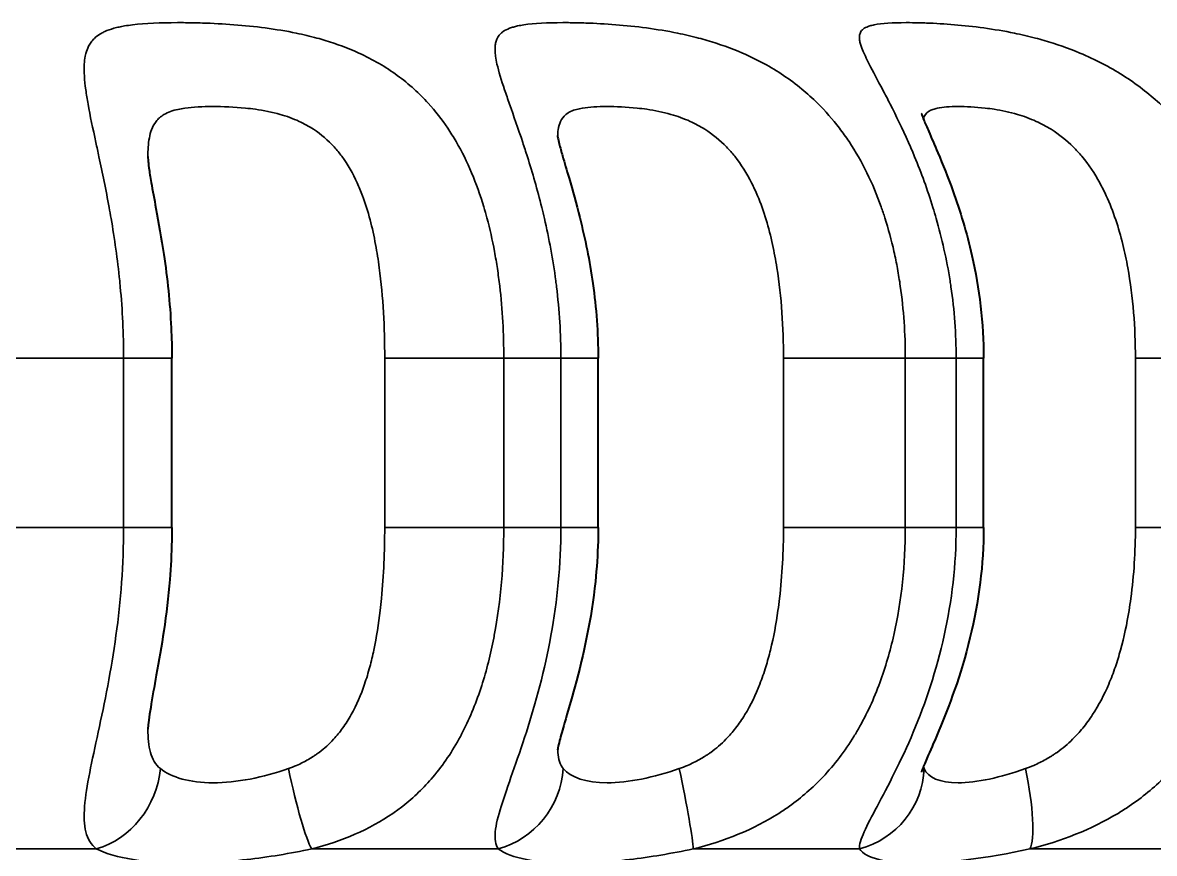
# Model space of a CAD drawing. Header units: millimetres. Extents: x 0 to 3364, y 0 to 2376.
# Drawn here: x 1413.36 to 1420.01, y 1668.39 to 1673.28 of the extents above; entities that cross this region are included whole.
import ezdxf

# ---------------------------------------------------------------- set-up
doc = ezdxf.new("R2010")
doc.units = ezdxf.units.MM
doc.header["$LTSCALE"] = 4
doc.layers.add('가시적인 것(ISO)', color=3, linetype='Continuous', lineweight=40, true_color=0x00ff00)
doc.layers.add('가시적인 좁은 것(ISO)', color=3, linetype='Continuous', lineweight=35, true_color=0x00ff00)

msp = doc.modelspace()

# ---------------------------------------------------------------- linework, layer by layer
at = {"layer": '가시적인 것(ISO)'}
for p, q in [((1414.237768795741, 1670.308805396291), (1414.237768795741, 1671.304889836687)), ((1416.743658329501, 1670.30880539629), (1416.743658329501, 1671.304889836687)), ((1419.009159133419, 1670.30880539629), (1419.009159133419, 1671.304889836686))]:
    msp.add_line(p, q, dxfattribs=at)
for points, knots in [([(1418.642847240052, 1672.745087212674), (1418.643299704157, 1672.743616064562), (1418.643978400239, 1672.741409342701), (1418.648908021316, 1672.727757964099), (1418.653194053127, 1672.716627158667), (1418.666114757477, 1672.684857122312), (1418.675944788519, 1672.661781877909), (1418.702775985797, 1672.599551926148), (1418.721230428276, 1672.557248655008), (1418.769231342555, 1672.443480586752), (1418.799818281334, 1672.367381235871), (1418.871256212458, 1672.169176004289), (1418.910325715847, 1672.040664812283), (1418.984343958787, 1671.714710163121), (1419.009154744537, 1671.508569907845), (1419.009159133419, 1671.304889836686)], [0.01928648839141781, 0.01928648839141781, 0.01928648839141781, 0.01928648839141781, 0.02668407652286259, 0.02668407652286259, 0.03556980621362178, 0.03556980621362178, 0.04802323698222685, 0.04802323698222685, 0.06616638945311437, 0.06616638945311437, 0.09389277149411022, 0.09389277149411022, 0.1353504307321787, 0.1353504307321787, 0.1964544520940754, 0.1964544520940754, 0.1964544520940754, 0.1964544520940754]), ([(1416.504695181932, 1672.612499736051), (1416.504695183323, 1672.612499724114), (1416.504695185411, 1672.612499706207), (1416.504697839261, 1672.612476989085), (1416.505276123488, 1672.608032125269), (1416.508444203761, 1672.591858905748), (1416.511329133546, 1672.578966147925), (1416.520125561466, 1672.543840098324), (1416.526760074959, 1672.51956165438), (1416.545456141528, 1672.453879202249), (1416.558703913887, 1672.409259384856), (1416.593131452148, 1672.290703080765), (1416.615154346171, 1672.21253627599), (1416.666358822871, 1672.00837989981), (1416.693538627075, 1671.876805111829), (1416.732732438783, 1671.599754903014), (1416.743655371279, 1671.451849874301), (1416.743658329501, 1671.304889836687)], [0.00844439353323692, 0.00844439353323692, 0.00844439353323692, 0.00844439353323692, 0.008465873268178367, 0.008465873268178367, 0.0166218139382363, 0.0166218139382363, 0.02582200721982637, 0.02582200721982637, 0.0378666112642867, 0.0378666112642867, 0.05565352599875638, 0.05565352599875638, 0.0827282871697069, 0.0827282871697069, 0.1238796949669001, 0.1238796949669001, 0.1679677062684382, 0.1679677062684382, 0.1679677062684382, 0.1679677062684382]), ([(1414.096809306738, 1672.489990598765), (1414.096809312457, 1672.486914999574), (1414.096983962865, 1672.480135310141), (1414.098522145169, 1672.459020136705), (1414.100249750676, 1672.442560015452), (1414.106135621539, 1672.398576846963), (1414.110878786296, 1672.368916364495), (1414.124434462689, 1672.290532188135), (1414.13410929012, 1672.238936835425), (1414.159769534736, 1672.099959423192), (1414.176217582966, 1672.007828408543), (1414.210849301304, 1671.775102650752), (1414.226628225796, 1671.629234715375), (1414.236331370677, 1671.423859177521), (1414.237767847342, 1671.36434168546), (1414.237768795741, 1671.304889836687)], [0, 0, 0, 0, 0.007611514512320265, 0.007611514512320265, 0.01756677527684474, 0.01756677527684474, 0.03062887052741314, 0.03062887052741314, 0.04962809049529648, 0.04962809049529648, 0.0796143072275434, 0.0796143072275434, 0.1236577110015862, 0.1236577110015862, 0.1414932656471467, 0.1414932656471467, 0.1414932656471467, 0.1414932656471467]), ([(1414.237768795741, 1670.308805396291), (1414.237766612247, 1670.283236828742), (1414.237488914661, 1670.257663261464), (1414.235321519997, 1670.155351863665), (1414.23130529288, 1670.078630095078), (1414.217085151482, 1669.900636187977), (1414.205083545339, 1669.799351051286), (1414.177040131769, 1669.611483372268), (1414.161399910103, 1669.523531881166), (1414.122124123478, 1669.309356010123), (1414.098572535163, 1669.169569356955), (1414.096878114372, 1669.127315359861), (1414.096840802946, 1669.124869937684), (1414.096840306329, 1669.123309109128)], [0, 0, 0, 0, 0.007670570433456814, 0.007670570433456814, 0.03071823854074265, 0.03071823854074265, 0.06177222832480165, 0.06177222832480165, 0.09044078861909899, 0.09044078861909899, 0.1366878564238161, 0.1366878564238161, 0.1404985995914945, 0.1404985995914945, 0.1404985995914945, 0.1404985995914945]), ([(1416.743658329501, 1670.30880539629), (1416.743655471753, 1670.282287676207), (1416.743292971514, 1670.255764752502), (1416.740449609044, 1670.149656159964), (1416.735166838186, 1670.070090093122), (1416.704869523866, 1669.775605132803), (1416.657896224778, 1669.560467101371), (1416.585873660377, 1669.296697856622), (1416.564137269338, 1669.223560781791), (1416.534330845038, 1669.121050775984), (1416.524068015711, 1669.084824475882), (1416.512270559725, 1669.038663876558), (1416.508874204036, 1669.023810748695), (1416.505703199267, 1669.007871421238), (1416.505029208526, 1669.003667518802), (1416.50473642237, 1669.001610103522), (1416.504690184342, 1669.001248627087), (1416.504691398497, 1669.001258315551)], [0, 0, 0, 0, 0.007955316114564383, 0.007955316114564383, 0.03185821672359403, 0.03185821672359403, 0.09745315042599142, 0.09745315042599142, 0.1241221896559917, 0.1241221896559917, 0.1406901761254038, 0.1406901761254038, 0.1507646495237863, 0.1507646495237863, 0.1569943583262457, 0.1569943583262457, 0.1585252857263089, 0.1585252857263089, 0.1585252857263089, 0.1585252857263089]), ([(1419.009159133419, 1670.30880539629), (1419.009146661323, 1670.200693628658), (1419.002258049111, 1670.092238888844), (1418.962395453261, 1669.765625325849), (1418.906241793943, 1669.547566797901), (1418.808850798412, 1669.26966172386), (1418.776778391541, 1669.188640791615), (1418.723976481811, 1669.062764804591), (1418.702291037177, 1669.013213627167), (1418.671971277944, 1668.942706151057), (1418.661243299994, 1668.917245211484), (1418.649295311692, 1668.887045418199), (1418.6462194512, 1668.878639961083), (1418.643802331841, 1668.871521739905), (1418.643378412551, 1668.87010105588), (1418.643378412169, 1668.870101054575)], [0, 0, 0, 0, 0.03243353050538467, 0.03243353050538467, 0.09925499392369924, 0.09925499392369924, 0.128318541008206, 0.128318541008206, 0.149417583241451, 0.149417583241451, 0.1635651375029653, 0.1635651375029653, 0.1721557512731902, 0.1721557512731902, 0.176919888895165, 0.176919888895165, 0.176919888895165, 0.176919888895165])]:
    msp.add_open_spline(points, degree=3, knots=knots, dxfattribs=at)
at = {"layer": '가시적인 좁은 것(ISO)'}
for p, q in [((1409.964134767067, 1671.304889836688), (1413.95409319093, 1671.304889836687)), ((1413.954093190931, 1670.308805396291), (1413.954093190931, 1671.304889836687)), ((1414.237768795741, 1671.304889836687), (1413.95409319093, 1671.304889836687)), ((1415.488698847999, 1670.30880539629), (1415.488698847999, 1671.304889836687)), ((1415.488698847999, 1671.304889836687), (1416.188817726574, 1671.304889836687)), ((1416.188817726574, 1671.304889836687), (1416.524236302478, 1671.304889836687)), ((1416.188817726574, 1671.304889836687), (1416.188817726574, 1670.30880539629)), ((1416.524236302478, 1670.30880539629), (1416.524236302478, 1671.304889836687)), ((1416.524236302478, 1671.304889836687), (1416.743658329501, 1671.304889836687)), ((1417.832783682815, 1670.30880539629), (1417.832783682815, 1671.304889836686)), ((1418.548981288408, 1671.304889836686), (1417.832783682815, 1671.304889836686)), ((1418.548981288408, 1671.304889836686), (1418.8478268706, 1671.304889836686)), ((1418.548981288408, 1671.304889836686), (1418.548981288408, 1670.30880539629)), ((1418.8478268706, 1670.30880539629), (1418.8478268706, 1671.304889836686)), ((1419.009159133419, 1671.304889836686), (1418.8478268706, 1671.304889836686)), ((1419.901569447759, 1670.308805396289), (1419.901569447759, 1671.304889836686)), ((1419.901569447759, 1671.304889836686), (1420.618112155651, 1671.304889836686)), ((1409.964134767067, 1670.308805396291), (1413.954093190931, 1670.308805396291)), ((1414.237768795741, 1670.308805396291), (1413.95409319093, 1670.308805396291)), ((1416.188817726574, 1670.30880539629), (1415.488698847999, 1670.30880539629)), ((1416.188817726574, 1670.30880539629), (1416.524236302478, 1670.30880539629)), ((1416.743658329501, 1670.30880539629), (1416.524236302478, 1670.30880539629)), ((1418.548981288408, 1670.30880539629), (1417.832783682815, 1670.30880539629)), ((1418.548981288408, 1670.30880539629), (1418.8478268706, 1670.30880539629)), ((1419.009159133419, 1670.30880539629), (1418.8478268706, 1670.30880539629)), ((1420.61811215565, 1670.308805396289), (1419.901569447759, 1670.308805396289)), ((1409.192269744992, 1668.419358899999), (1413.793691791979, 1668.419358899999)), ((1415.059526597371, 1668.419358899999), (1416.155614299318, 1668.419358899998)), ((1417.302508529167, 1668.419358899998), (1418.279082252131, 1668.419358899998)), ((1419.281840620577, 1668.419358899997), (1420.117446726139, 1668.419358899997))]:
    msp.add_line(p, q, dxfattribs=at)
for centre, major_axis, ratio, start_param, end_param in [((1413.71906460034, 1668.891720524072), (-0.219411806835992, -0.4492866112193539), 0.8828230397626505, 0.6706680109734542, 1.977849277963404), ((1414.973776077037, 1668.891720524071), (0.1035718392765455, -0.4891552658500942), 0.09939235622667515, 4.69134713431459, 5.998528401304154), ((1416.060232076858, 1668.891720524071), (0.291706273350144, 0.4060879831861238), 0.9355111697888298, 3.996899228508699, 5.304080495498379), ((1417.19704815003, 1668.891720524071), (0.1031662384942807, -0.4892409705195856), 0.04558685633898604, 0.2540024559531782, 1.561183722949149), ((1418.16504038158, 1668.891720524071), (-0.4084696916830708, -0.2883617710036015), 0.9676477347841861, 1.204121223142352, 2.511302490131849), ((1419.158987165066, 1668.89172052407), (0.1049621318032766, -0.4888588251093742), 0.1895646043867961, 0.2229363856816153, 1.530117652672582), ((1419.258559909994, 1668.693001211534), (-0.9908000331952205, -0.2493902559300817), 0.2587857010780217, 0.0995665939896142, 0.7996324122425014), ((1419.403048558008, 1668.706994867497), (1.101754912601261, 0.279785260161886), 0.2220771501871553, 3.859740471616451, 4.545992190113651)]:
    msp.add_ellipse(centre, major_axis=major_axis, ratio=ratio, start_param=start_param, end_param=end_param, dxfattribs=at)
for points, knots in [([(1413.954093190931, 1671.304889836687), (1413.954093190931, 1671.44714266376), (1413.947146695166, 1671.586856375028), (1413.934303775271, 1671.724113097887), (1413.933218146667, 1671.73571558593), (1413.932090616177, 1671.747302849738), (1413.930921822413, 1671.758874374857), (1413.918263857532, 1671.884193283113), (1413.900494947914, 1672.008467566365), (1413.880367640584, 1672.125876275796), (1413.876651465604, 1672.147553855477), (1413.872854950417, 1672.169013428279), (1413.868993624748, 1672.190225685681), (1413.850010408666, 1672.294510301992), (1413.829272306758, 1672.394270281399), (1413.809084501361, 1672.488603383732), (1413.802977916831, 1672.517138088321), (1413.796937441173, 1672.545147719832), (1413.791026015632, 1672.572613584619), (1413.773419699279, 1672.654416645667), (1413.75739612484, 1672.72940141246), (1413.745097374753, 1672.797884987595), (1413.739848862557, 1672.827110467971), (1413.735291442867, 1672.855157688222), (1413.731617581783, 1672.882046171297), (1413.723792057842, 1672.93932010278), (1413.72027691503, 1672.989586756303), (1413.72293903962, 1673.033323666801), (1413.723917018726, 1673.049391203539), (1413.725767376618, 1673.064632849694), (1413.728583798522, 1673.078995427997), (1413.729673199487, 1673.084550919041), (1413.730904003944, 1673.089976701058), (1413.732284053413, 1673.095273884646), (1413.736255754602, 1673.110518867392), (1413.741469062103, 1673.124617885369), (1413.748035689557, 1673.137632386462), (1413.752459858335, 1673.146400715382), (1413.757522202645, 1673.154660687242), (1413.763242415664, 1673.162426228478), (1413.768962628683, 1673.170191769713), (1413.775332339246, 1673.177465359199), (1413.782381494569, 1673.184264679039), (1413.791780368332, 1673.193330438826), (1413.802482718346, 1673.20160285817), (1413.814567970511, 1673.209095265262), (1413.81712715669, 1673.210681865559), (1413.819746338151, 1673.212234184319), (1413.82242644579, 1673.21375237329), (1413.829238548088, 1673.217611195388), (1413.836440628362, 1673.221256050949), (1413.844037187525, 1673.224692432771), (1413.859915134864, 1673.231874985877), (1413.877513440283, 1673.23814348774), (1413.896861295741, 1673.243575057976), (1413.90653522347, 1673.246290843093), (1413.916646701256, 1673.248798009978), (1413.927206940011, 1673.251107921487), (1413.937767178766, 1673.253417832997), (1413.948768188735, 1673.255532687237), (1413.960205515945, 1673.257470330444), (1413.974957676632, 1673.259969552808), (1413.990488828092, 1673.26218527952), (1414.006787955437, 1673.264150370278), (1414.080349720887, 1673.273019283461), (1414.170377229791, 1673.276808162652), (1414.271377971291, 1673.276913965742), (1414.302222856363, 1673.27694627723), (1414.334397409175, 1673.276641565405), (1414.367363801776, 1673.275948543433), (1414.383846998076, 1673.275602032446), (1414.400529787357, 1673.27515763749), (1414.417338634738, 1673.274612015594), (1414.478043317261, 1673.272641517366), (1414.540023061117, 1673.269372652828), (1414.602781055467, 1673.264578633302), (1414.723883396865, 1673.25532774829), (1414.850829798811, 1673.239583528382), (1414.969144436167, 1673.21510072736), (1415.010222429335, 1673.206600474512), (1415.050630448721, 1673.197008795056), (1415.090310068005, 1673.186222900431), (1415.106709507798, 1673.181765130103), (1415.123009188424, 1673.177096413884), (1415.13919166794, 1673.172210725885), (1415.207547676552, 1673.151573212913), (1415.273761186003, 1673.127057516036), (1415.336611981667, 1673.098390545155), (1415.377915482581, 1673.07955154327), (1415.417584491694, 1673.05901090842), (1415.455542561958, 1673.036859708814), (1415.529875646687, 1672.993481133829), (1415.598521130868, 1672.943435743561), (1415.661130105326, 1672.88665814436), (1415.690659566095, 1672.859879045954), (1415.718607631933, 1672.831843864906), (1415.745081514633, 1672.802622046137), (1415.786383693251, 1672.757032783994), (1415.82426968245, 1672.708372909088), (1415.858932171828, 1672.656914411619), (1415.876192917502, 1672.631289822805), (1415.892697108752, 1672.604910591298), (1415.908460957801, 1672.57779797422), (1415.976913636505, 1672.46006459199), (1416.029769535062, 1672.332045886776), (1416.071081233851, 1672.19423817131), (1416.077570675089, 1672.172590669564), (1416.083760143822, 1672.150794672321), (1416.089656689498, 1672.128859512662), (1416.107016118368, 1672.064282408578), (1416.121744919996, 1671.998565864765), (1416.134178053122, 1671.931725486509), (1416.140394619686, 1671.89830529738), (1416.146036684867, 1671.864603305459), (1416.151136195136, 1671.830618713519), (1416.156235705405, 1671.796634121579), (1416.160792663584, 1671.762366823501), (1416.164835750861, 1671.727816425919), (1416.172921925416, 1671.658715630754), (1416.178934535451, 1671.588582051517), (1416.182908480151, 1671.517923401355), (1416.186882424852, 1671.447264751194), (1416.188817726574, 1671.376085474542), (1416.188817726574, 1671.304889836687)], [0, 0, 0, 0, 0.0004207490184273653, 0.0004207490184273653, 0.0004207490184273653, 0.0004563154763282192, 0.0004563154763282192, 0.0004563154763282192, 0.0008414980368547305, 0.0008414980368547305, 0.0008414980368547305, 0.0009126156369707582, 0.0009126156369707582, 0.0009126156369707582, 0.001262247055282096, 0.001262247055282096, 0.001262247055282096, 0.001368006634788987, 0.001368006634788987, 0.001368006634788987, 0.001682996073709461, 0.001682996073709461, 0.001682996073709461, 0.00181741834426834, 0.00181741834426834, 0.00181741834426834, 0.002103745092136826, 0.002103745092136826, 0.002103745092136826, 0.002208932346743667, 0.002208932346743667, 0.002208932346743667, 0.00224961911193283, 0.00224961911193283, 0.00224961911193283, 0.002366713228653929, 0.002366713228653929, 0.002366713228653929, 0.00244560366960906, 0.00244560366960906, 0.00244560366960906, 0.002524494110564191, 0.002524494110564191, 0.002524494110564191, 0.002629681365171033, 0.002629681365171033, 0.002629681365171033, 0.002651955932932387, 0.002651955932932387, 0.002651955932932387, 0.002708571806126164, 0.002708571806126164, 0.002708571806126164, 0.002826907467558861, 0.002826907467558861, 0.002826907467558861, 0.002886075298275208, 0.002886075298275208, 0.002886075298275208, 0.002945243128991557, 0.002945243128991557, 0.002945243128991557, 0.003021559328598295, 0.003021559328598295, 0.003021559328598295, 0.003365992147418922, 0.003365992147418922, 0.003365992147418922, 0.003471179402025763, 0.003471179402025763, 0.003471179402025763, 0.003523773029329184, 0.003523773029329184, 0.003523773029329184, 0.003713713444390834, 0.003713713444390834, 0.003713713444390834, 0.004080236135694703, 0.004080236135694703, 0.004080236135694703, 0.004207490184273652, 0.004207490184273652, 0.004207490184273652, 0.004260083811577073, 0.004260083811577073, 0.004260083811577073, 0.004482243242539091, 0.004482243242539091, 0.004482243242539091, 0.004628239202701023, 0.004628239202701023, 0.004628239202701023, 0.004914142305820486, 0.004914142305820486, 0.004914142305820486, 0.005048988221128393, 0.005048988221128393, 0.005048988221128393, 0.005259362730342077, 0.005259362730342077, 0.005259362730342077, 0.005364122110438287, 0.005364122110438287, 0.005364122110438287, 0.005819027518647143, 0.005819027518647143, 0.005819027518647143, 0.005890486257983128, 0.005890486257983128, 0.005890486257983128, 0.006100860767196814, 0.006100860767196814, 0.006100860767196814, 0.006206048021803657, 0.006206048021803657, 0.006206048021803657, 0.0063112352764105, 0.0063112352764105, 0.0063112352764105, 0.006521609785624187, 0.006521609785624187, 0.006521609785624187, 0.006731984294837874, 0.006731984294837874, 0.006731984294837874, 0.006731984294837874]), ([(1416.524236302478, 1671.304889836687), (1416.524236302478, 1671.44714266376), (1416.515403443014, 1671.586856375028), (1416.498784245509, 1671.724113097887), (1416.497379403281, 1671.735715585929), (1416.495919050512, 1671.747302849738), (1416.494403823821, 1671.758874374857), (1416.47799401157, 1671.884193283113), (1416.454777044931, 1672.008467566365), (1416.427646041069, 1672.125876275796), (1416.422636749162, 1672.147553855477), (1416.417493179484, 1672.169013428278), (1416.412231284516, 1672.19022568568), (1416.386362529134, 1672.294510301991), (1416.357398031912, 1672.394270281398), (1416.327505688332, 1672.488603383732), (1416.318463589933, 1672.51713808832), (1416.309354067666, 1672.545147719831), (1416.300235252881, 1672.572613584618), (1416.273076196783, 1672.654416645666), (1416.246518481928, 1672.729401412459), (1416.222611015927, 1672.797884987595), (1416.212408464774, 1672.82711046797), (1416.202698339413, 1672.855157688222), (1416.193659068675, 1672.882046171296), (1416.174404930333, 1672.93932010278), (1416.158822437789, 1672.989586756303), (1416.148876290775, 1673.033323666801), (1416.145222395684, 1673.049391203538), (1416.142348088569, 1673.064632849693), (1416.140372059574, 1673.078995427996), (1416.139607725263, 1673.08455091904), (1416.138974458526, 1673.089976701058), (1416.138480210453, 1673.095273884645), (1416.137057793574, 1673.110518867391), (1416.136818874627, 1673.124617885369), (1416.137894595385, 1673.137632386462), (1416.138619346443, 1673.146400715382), (1416.139968719815, 1673.154660687242), (1416.14197463016, 1673.162426228478), (1416.143980540505, 1673.170191769713), (1416.146634317511, 1673.177465359199), (1416.149977579795, 1673.184264679039), (1416.154435262841, 1673.193330438825), (1416.16018250402, 1673.20160285817), (1416.167339358714, 1673.209095265261), (1416.16885490207, 1673.210681865559), (1416.170431507921, 1673.212234184319), (1416.172070528854, 1673.21375237329), (1416.176236472826, 1673.217611195387), (1416.180802332992, 1673.221256050948), (1416.185778079413, 1673.224692432771), (1416.196178135276, 1673.231874985876), (1416.208366375952, 1673.23814348774), (1416.222426506762, 1673.243575057975), (1416.229456572167, 1673.246290843093), (1416.236954776784, 1673.248798009978), (1416.244940076508, 1673.251107921487), (1416.252925376231, 1673.253417832996), (1416.261389021324, 1673.255532687236), (1416.270332390075, 1673.257470330443), (1416.281867778587, 1673.259969552808), (1416.294240701072, 1673.26218527952), (1416.307458757849, 1673.264150370277), (1416.367114932793, 1673.273019283461), (1416.444757896805, 1673.276808162651), (1416.536162650926, 1673.276913965742), (1416.564076991891, 1673.276946277229), (1416.593553124549, 1673.276641565405), (1416.624088996723, 1673.275948543432), (1416.639356932811, 1673.275602032446), (1416.654892066507, 1673.275157637489), (1416.67062332768, 1673.274612015593), (1416.727436337729, 1673.272641517366), (1416.786450425029, 1673.269372652828), (1416.847112316512, 1673.264578633302), (1416.964169866999, 1673.25532774829), (1417.090308762761, 1673.239583528382), (1417.210335632185, 1673.21510072736), (1417.252008100042, 1673.206600474512), (1417.29330821845, 1673.197008795055), (1417.334130412423, 1673.186222900431), (1417.351002074107, 1673.181765130102), (1417.367817699242, 1673.177096413884), (1417.384557206546, 1673.172210725885), (1417.455266142362, 1673.151573212913), (1417.52456165482, 1673.127057516035), (1417.591030373266, 1673.098390545154), (1417.634711455488, 1673.079551543269), (1417.676973032239, 1673.059010908419), (1417.717671791872, 1673.036859708813), (1417.797371953844, 1672.993481133829), (1417.872010807305, 1672.94343574356), (1417.94088713882, 1672.88665814436), (1417.973372592336, 1672.859879045953), (1418.004310534131, 1672.831843864906), (1418.033779250439, 1672.802622046137), (1418.079753699992, 1672.757032783994), (1418.122341139656, 1672.708372909088), (1418.161624283409, 1672.656914411618), (1418.181185958458, 1672.631289822805), (1418.199976430015, 1672.604910591297), (1418.217998568249, 1672.57779797422), (1418.296257604744, 1672.460064591989), (1418.35812142144, 1672.332045886775), (1418.407072144663, 1672.194238171309), (1418.414761560766, 1672.172590669564), (1418.42211102755, 1672.15079467232), (1418.429126535131, 1672.128859512661), (1418.449780187547, 1672.064282408578), (1418.467453544809, 1671.998565864765), (1418.4824511947, 1671.931725486508), (1418.489950019645, 1671.89830529738), (1418.496779176967, 1671.864603305458), (1418.502966415376, 1671.830618713518), (1418.509153653785, 1671.796634121578), (1418.51469897649, 1671.762366823501), (1418.519626156172, 1671.727816425918), (1418.529480515537, 1671.658715630753), (1418.536840121312, 1671.588582051517), (1418.541715306178, 1671.517923401355), (1418.546590491044, 1671.447264751193), (1418.548981288408, 1671.376085474541), (1418.548981288408, 1671.304889836686)], [0, 0, 0, 0, 0.0004207490184273929, 0.0004207490184273929, 0.0004207490184273929, 0.0004563154763281888, 0.0004563154763281888, 0.0004563154763281888, 0.0008414980368547857, 0.0008414980368547857, 0.0008414980368547857, 0.0009126156369707927, 0.0009126156369707927, 0.0009126156369707927, 0.001262247055282179, 0.001262247055282179, 0.001262247055282179, 0.001368006634789099, 0.001368006634789099, 0.001368006634789099, 0.001682996073709571, 0.001682996073709571, 0.001682996073709571, 0.001817418344268412, 0.001817418344268412, 0.001817418344268412, 0.002103745092136964, 0.002103745092136964, 0.002103745092136964, 0.002208932346743812, 0.002208932346743812, 0.002208932346743812, 0.002249619111932975, 0.002249619111932975, 0.002249619111932975, 0.002366713228654085, 0.002366713228654085, 0.002366713228654085, 0.002445603669609221, 0.002445603669609221, 0.002445603669609221, 0.002524494110564357, 0.002524494110564357, 0.002524494110564357, 0.002629681365171205, 0.002629681365171205, 0.002629681365171205, 0.002651955932932546, 0.002651955932932546, 0.002651955932932546, 0.002708571806126342, 0.002708571806126342, 0.002708571806126342, 0.002826907467559046, 0.002826907467559046, 0.002826907467559046, 0.002886075298275398, 0.002886075298275398, 0.002886075298275398, 0.00294524312899175, 0.00294524312899175, 0.00294524312899175, 0.003021559328598474, 0.003021559328598474, 0.003021559328598474, 0.003365992147419143, 0.003365992147419143, 0.003365992147419143, 0.00347117940202599, 0.00347117940202599, 0.00347117940202599, 0.003523773029329414, 0.003523773029329414, 0.003523773029329414, 0.00371371344439104, 0.00371371344439104, 0.00371371344439104, 0.004080236135694939, 0.004080236135694939, 0.004080236135694939, 0.004207490184273919, 0.004207490184273919, 0.004207490184273919, 0.004260083811577343, 0.004260083811577343, 0.004260083811577343, 0.004482243242539405, 0.004482243242539405, 0.004482243242539405, 0.004628239202701306, 0.004628239202701306, 0.004628239202701306, 0.004914142305820702, 0.004914142305820702, 0.004914142305820702, 0.005048988221128693, 0.005048988221128693, 0.005048988221128693, 0.005259362730342388, 0.005259362730342388, 0.005259362730342388, 0.005364122110438635, 0.005364122110438635, 0.005364122110438635, 0.00581902751864752, 0.00581902751864752, 0.00581902751864752, 0.005890486257983474, 0.005890486257983474, 0.005890486257983474, 0.006100860767197168, 0.006100860767197168, 0.006100860767197168, 0.006206048021804016, 0.006206048021804016, 0.006206048021804016, 0.006311235276410862, 0.006311235276410862, 0.006311235276410862, 0.006521609785624553, 0.006521609785624553, 0.006521609785624553, 0.006731984294838242, 0.006731984294838242, 0.006731984294838242, 0.006731984294838242]), ([(1418.8478268706, 1671.304889836686), (1418.8478268706, 1671.447142663759), (1418.837301690106, 1671.586856375027), (1418.817271310063, 1671.724113097886), (1418.81557811617, 1671.735715585929), (1418.813817022551, 1671.747302849737), (1418.811988649848, 1671.758874374857), (1418.792187485465, 1671.884193283112), (1418.764032498472, 1672.008467566364), (1418.730493819387, 1672.125876275795), (1418.724301456046, 1672.147553855476), (1418.717923827222, 1672.169013428278), (1418.711376957701, 1672.19022568568), (1418.679190954907, 1672.294510301991), (1418.64263636236, 1672.394270281397), (1418.60369616377, 1672.488603383731), (1418.591917190792, 1672.51713808832), (1418.579938742391, 1672.545147719831), (1418.567812862976, 1672.572613584618), (1418.5316977047, 1672.654416645666), (1418.495189276566, 1672.729401412459), (1418.460198300397, 1672.797884987594), (1418.445265842719, 1672.82711046797), (1418.430616326373, 1672.855157688221), (1418.416410223151, 1672.882046171296), (1418.386150450582, 1672.939320102779), (1418.358842928761, 1672.989586756302), (1418.336507009818, 1673.0333236668), (1418.328301510296, 1673.049391203538), (1418.320765681738, 1673.064632849693), (1418.31404061179, 1673.078995427996), (1418.311439333308, 1673.08455091904), (1418.308955907154, 1673.089976701058), (1418.306598219315, 1673.095273884645), (1418.299812932411, 1673.110518867391), (1418.294127035653, 1673.124617885368), (1418.289688217988, 1673.137632386461), (1418.286697629795, 1673.146400715381), (1418.284304388825, 1673.154660687241), (1418.28255193011, 1673.162426228477), (1418.280799471395, 1673.170191769713), (1418.279679015945, 1673.177465359198), (1418.279242939492, 1673.184264679038), (1418.278661504221, 1673.193330438825), (1418.279327379599, 1673.201602858169), (1418.281398613083, 1673.209095265261), (1418.281837219744, 1673.210681865558), (1418.282336614679, 1673.212234184318), (1418.282898542446, 1673.213752373289), (1418.284326809496, 1673.217611195387), (1418.28615614549, 1673.221256050948), (1418.288401770613, 1673.22469243277), (1418.293095463729, 1673.231874985876), (1418.299605885061, 1673.238143487739), (1418.308069414426, 1673.243575057975), (1418.312301179109, 1673.246290843093), (1418.31702138795, 1673.248798009977), (1418.322256325396, 1673.251107921486), (1418.327491262841, 1673.253417832996), (1418.333231611389, 1673.255532687235), (1418.339484551312, 1673.257470330443), (1418.347549755081, 1673.259969552807), (1418.356492636849, 1673.262185279519), (1418.366339245174, 1673.264150370277), (1418.41077928646, 1673.27301928346), (1418.474332023728, 1673.276808162651), (1418.554132785853, 1673.276913965741), (1418.57850335284, 1673.276946277228), (1418.604633525607, 1673.276641565404), (1418.63206805697, 1673.275948543431), (1418.645785322652, 1673.275602032445), (1418.659831520702, 1673.275157637489), (1418.674139607022, 1673.274612015593), (1418.725812860867, 1673.272641517365), (1418.780564854015, 1673.269372652827), (1418.83779800562, 1673.264578633301), (1418.948239212939, 1673.255327748289), (1419.070799548783, 1673.239583528381), (1419.189901867207, 1673.215100727359), (1419.231253337592, 1673.206600474511), (1419.272538262735, 1673.197008795055), (1419.313606238283, 1673.18622290043), (1419.330579480583, 1673.181765130101), (1419.347541639979, 1673.177096413883), (1419.364470437001, 1673.172210725884), (1419.435978946796, 1673.151573212912), (1419.506834159506, 1673.127057516035), (1419.575460597763, 1673.098390545154), (1419.620559663341, 1673.079551543269), (1419.664485393864, 1673.059010908419), (1419.707030761392, 1673.036859708812), (1419.790347125668, 1672.993481133828), (1419.86933966168, 1672.94343574356), (1419.942970256179, 1672.886658144359), (1419.97769805312, 1672.859879045953), (1420.010946217712, 1672.831843864905), (1420.042762390817, 1672.802622046136), (1420.092399132033, 1672.757032783993), (1420.13875244965, 1672.708372909087), (1420.18179326494, 1672.656914411618), (1420.20322613314, 1672.631289822804), (1420.22389009079, 1672.604910591296), (1420.243774602951, 1672.577797974219), (1420.330120781338, 1672.460064591989), (1420.399633474942, 1672.332045886774), (1420.455147859735, 1672.194238171308), (1420.463868327508, 1672.172590669563), (1420.472216337248, 1672.15079467232), (1420.480196688147, 1672.128859512661), (1420.503690839026, 1672.064282408578), (1420.523920498782, 1671.998565864764), (1420.541153192966, 1671.931725486508), (1420.549769540057, 1671.898305297379), (1420.557635764724, 1671.864603305457), (1420.564774808329, 1671.830618713518), (1420.571913851934, 1671.796634121578), (1420.578325718001, 1671.7623668235), (1420.584028748459, 1671.727816425918), (1420.595434809374, 1671.658715630753), (1420.603979733059, 1671.588582051516), (1420.609649058697, 1671.517923401354), (1420.615318384334, 1671.447264751193), (1420.61811215565, 1671.37608547454), (1420.61811215565, 1671.304889836686)], [0, 0, 0, 0, 0.0004207490184273648, 0.0004207490184273648, 0.0004207490184273648, 0.0004563154763281591, 0.0004563154763281591, 0.0004563154763281591, 0.0008414980368547396, 0.0008414980368547396, 0.0008414980368547396, 0.000912615636970736, 0.000912615636970736, 0.000912615636970736, 0.001262247055282114, 0.001262247055282114, 0.001262247055282114, 0.001368006634789071, 0.001368006634789071, 0.001368006634789071, 0.001682996073709489, 0.001682996073709489, 0.001682996073709489, 0.001817418344268312, 0.001817418344268312, 0.001817418344268312, 0.002103745092136864, 0.002103745092136864, 0.002103745092136864, 0.002208932346743708, 0.002208932346743708, 0.002208932346743708, 0.002249619111932908, 0.002249619111932908, 0.002249619111932908, 0.002366713228653974, 0.002366713228653974, 0.002366713228653974, 0.002445603669609106, 0.002445603669609106, 0.002445603669609106, 0.002524494110564239, 0.002524494110564239, 0.002524494110564239, 0.002629681365171083, 0.002629681365171083, 0.002629681365171083, 0.002651955932932465, 0.002651955932932465, 0.002651955932932465, 0.002708571806126215, 0.002708571806126215, 0.002708571806126215, 0.002826907467558914, 0.002826907467558914, 0.002826907467558914, 0.002886075298275264, 0.002886075298275264, 0.002886075298275264, 0.002945243128991614, 0.002945243128991614, 0.002945243128991614, 0.003021559328598386, 0.003021559328598386, 0.003021559328598386, 0.003365992147418988, 0.003365992147418988, 0.003365992147418988, 0.003471179402025831, 0.003471179402025831, 0.003471179402025831, 0.003523773029329253, 0.003523773029329253, 0.003523773029329253, 0.003713713444390925, 0.003713713444390925, 0.003713713444390925, 0.004080236135694794, 0.004080236135694794, 0.004080236135694794, 0.004207490184273729, 0.004207490184273729, 0.004207490184273729, 0.004260083811577151, 0.004260083811577151, 0.004260083811577151, 0.004482243242539211, 0.004482243242539211, 0.004482243242539211, 0.0046282392027011, 0.0046282392027011, 0.0046282392027011, 0.004914142305820523, 0.004914142305820523, 0.004914142305820523, 0.005048988221128471, 0.005048988221128471, 0.005048988221128471, 0.005259362730342157, 0.005259362730342157, 0.005259362730342157, 0.005364122110438361, 0.005364122110438361, 0.005364122110438361, 0.005819027518647255, 0.005819027518647255, 0.005819027518647255, 0.005890486257983215, 0.005890486257983215, 0.005890486257983215, 0.006100860767196901, 0.006100860767196901, 0.006100860767196901, 0.006206048021803744, 0.006206048021803744, 0.006206048021803744, 0.006311235276410587, 0.006311235276410587, 0.006311235276410587, 0.006521609785624273, 0.006521609785624273, 0.006521609785624273, 0.006731984294837959, 0.006731984294837959, 0.006731984294837959, 0.006731984294837959]), ([(1415.488698847999, 1671.304889836687), (1415.488698847999, 1671.483828479571), (1415.480044529327, 1671.662454192917), (1415.456749811083, 1671.836273959708), (1415.450652792893, 1671.88176849064), (1415.443533687029, 1671.926954758694), (1415.435192563066, 1671.971910864882), (1415.416754535462, 1672.071286192531), (1415.392759376403, 1672.16706227366), (1415.358209718862, 1672.259577275818), (1415.348672762763, 1672.285114765241), (1415.338377663177, 1672.310170101487), (1415.327209314258, 1672.334673831208), (1415.302053189305, 1672.389867207698), (1415.272467176783, 1672.442425940975), (1415.236470641506, 1672.491227996252), (1415.222433780312, 1672.510258374332), (1415.207517648591, 1672.528542092306), (1415.191651558908, 1672.546016672359), (1415.156063870754, 1672.585212209379), (1415.115585027523, 1672.620322130977), (1415.070152995427, 1672.65004581619), (1415.043387508933, 1672.667557005068), (1415.015052444875, 1672.6831053095), (1414.9854687042, 1672.696711893317), (1414.949836588596, 1672.713100333605), (1414.912294406526, 1672.726667355354), (1414.873996844267, 1672.737568772308), (1414.826525526581, 1672.751081502544), (1414.777284596631, 1672.760738388368), (1414.729120615561, 1672.767551269953), (1414.709316833443, 1672.770352550485), (1414.689591061723, 1672.772693331028), (1414.670096112904, 1672.774656437832), (1414.603927764092, 1672.781319473317), (1414.538348116235, 1672.783947147741), (1414.478492755497, 1672.783909736685), (1414.418507612619, 1672.783872244512), (1414.362617841779, 1672.781200116621), (1414.314290458519, 1672.77434473777), (1414.3001872967, 1672.772344163546), (1414.28669684711, 1672.769979228083), (1414.273865619761, 1672.76715962445), (1414.242204717642, 1672.760202285749), (1414.214319172719, 1672.75039296911), (1414.191101176764, 1672.736578104747), (1414.172665789315, 1672.725608924739), (1414.157193897267, 1672.712045474788), (1414.144599172204, 1672.695697702894), (1414.133850263809, 1672.681745774474), (1414.125165639572, 1672.665756184855), (1414.118379630314, 1672.647715026164), (1414.107200243677, 1672.617993715633), (1414.101185743483, 1672.583086811555), (1414.098518087594, 1672.544161431422), (1414.097334371946, 1672.526889120649), (1414.096809094173, 1672.508815642281), (1414.096809296455, 1672.489990602943)], [0, 0, 0, 0, 0.0005362357478642069, 0.0005362357478642069, 0.0005362357478642069, 0.0006765868383560732, 0.0006765868383560732, 0.0006765868383560732, 0.0009868324709613858, 0.0009868324709613858, 0.0009868324709613858, 0.001072471495728404, 0.001072471495728404, 0.001072471495728404, 0.001265368944000545, 0.001265368944000545, 0.001265368944000545, 0.001340589369660502, 0.001340589369660502, 0.001340589369660502, 0.001509309016703322, 0.001509309016703322, 0.001509309016703322, 0.0016087072435926, 0.0016087072435926, 0.0016087072435926, 0.001728427367910296, 0.001728427367910296, 0.001728427367910296, 0.001876825117524698, 0.001876825117524698, 0.001876825117524698, 0.001937842430356038, 0.001937842430356038, 0.001937842430356038, 0.002144942991456796, 0.002144942991456796, 0.002144942991456796, 0.002352492600960661, 0.002352492600960661, 0.002352492600960661, 0.002413060865388895, 0.002413060865388895, 0.002413060865388895, 0.002562512343368217, 0.002562512343368217, 0.002562512343368217, 0.002681178739320993, 0.002681178739320993, 0.002681178739320993, 0.002782454012360864, 0.002782454012360864, 0.002782454012360864, 0.002949296613253091, 0.002949296613253091, 0.002949296613253091, 0.003023329474151578, 0.003023329474151578, 0.003023329474151578, 0.003023329474151578]), ([(1417.832783682815, 1671.304889836686), (1417.832783682815, 1671.483828479571), (1417.821751066758, 1671.662454192917), (1417.793975122915, 1671.836273959707), (1417.786705215932, 1671.881768490639), (1417.77826769732, 1671.926954758694), (1417.768458448528, 1671.971910864881), (1417.746775135728, 1672.071286192531), (1417.718906614775, 1672.167062273659), (1417.679976031779, 1672.259577275817), (1417.669229781676, 1672.28511476524), (1417.657696949362, 1672.310170101486), (1417.645273946274, 1672.334673831207), (1417.617291778073, 1672.389867207697), (1417.584778998483, 1672.442425940974), (1417.545942611957, 1672.491227996252), (1417.530798349802, 1672.510258374331), (1417.514799784189, 1672.528542092306), (1417.497894462806, 1672.546016672358), (1417.459975774741, 1672.585212209378), (1417.417372855477, 1672.620322130976), (1417.370345061647, 1672.65004581619), (1417.342639460057, 1672.667557005067), (1417.313559562262, 1672.6831053095), (1417.283478995153, 1672.696711893317), (1417.2472484773, 1672.713100333604), (1417.209469126434, 1672.726667355353), (1417.171386892704, 1672.737568772308), (1417.124182483102, 1672.751081502543), (1417.075917822809, 1672.760738388367), (1417.029408420242, 1672.767551269952), (1417.010284957971, 1672.770352550484), (1416.991356264363, 1672.772693331027), (1416.972774060214, 1672.774656437831), (1416.909703683512, 1672.781319473317), (1416.848653028701, 1672.783947147741), (1416.794442628971, 1672.783909736685), (1416.740114686859, 1672.783872244512), (1416.691143652881, 1672.781200116621), (1416.650549676697, 1672.77434473777), (1416.638703320109, 1672.772344163546), (1416.627542502478, 1672.769979228082), (1416.617099103697, 1672.76715962445), (1416.591330140401, 1672.760202285748), (1416.56974554297, 1672.750392969109), (1416.55296348974, 1672.736578104747), (1416.539638323604, 1672.725608924738), (1416.529356779723, 1672.712045474788), (1416.521862449972, 1672.695697702894), (1416.515466449776, 1672.681745774474), (1416.511078156902, 1672.665756184854), (1416.508458118243, 1672.647715026163), (1416.506661340113, 1672.635342705142), (1416.50568282105, 1672.622071787207), (1416.505383025887, 1672.607986463084)], [0, 0, 0, 0, 0.0005362357478641751, 0.0005362357478641751, 0.0005362357478641751, 0.0006765868383560009, 0.0006765868383560009, 0.0006765868383560009, 0.000986832470961352, 0.000986832470961352, 0.000986832470961352, 0.00107247149572835, 0.00107247149572835, 0.00107247149572835, 0.001265368944000479, 0.001265368944000479, 0.001265368944000479, 0.001340589369660438, 0.001340589369660438, 0.001340589369660438, 0.001509309016703257, 0.001509309016703257, 0.001509309016703257, 0.001608707243592526, 0.001608707243592526, 0.001608707243592526, 0.001728427367910253, 0.001728427367910253, 0.001728427367910253, 0.001876825117524613, 0.001876825117524613, 0.001876825117524613, 0.001937842430355982, 0.001937842430355982, 0.001937842430355982, 0.002144942991456701, 0.002144942991456701, 0.002144942991456701, 0.002352492600960572, 0.002352492600960572, 0.002352492600960572, 0.002413060865388788, 0.002413060865388788, 0.002413060865388788, 0.002562512343368109, 0.002562512343368109, 0.002562512343368109, 0.002681178739320876, 0.002681178739320876, 0.002681178739320876, 0.002782454012360727, 0.002782454012360727, 0.002782454012360727, 0.002851906879053017, 0.002851906879053017, 0.002851906879053017, 0.002851906879053017]), ([(1419.901569447759, 1671.304889836686), (1419.901569447759, 1671.48382847957), (1419.888400901841, 1671.662454192917), (1419.856753921925, 1671.836273959707), (1419.848470833451, 1671.881768490639), (1419.838900259807, 1671.926954758694), (1419.827838378444, 1671.971910864881), (1419.803386125388, 1672.07128619253), (1419.772256465826, 1672.167062273659), (1419.729800195061, 1672.259577275817), (1419.718080727512, 1672.28511476524), (1419.705563518884, 1672.310170101486), (1419.692158773553, 1672.334673831206), (1419.661965282022, 1672.389867207697), (1419.627239984991, 1672.442425940974), (1419.586416915568, 1672.491227996252), (1419.570497945741, 1672.510258374331), (1419.553768407097, 1672.528542092305), (1419.536195234735, 1672.546016672357), (1419.496778554861, 1672.585212209378), (1419.452987472137, 1672.620322130976), (1419.405397035998, 1672.650045816189), (1419.37735996354, 1672.667557005067), (1419.348174067148, 1672.683105309499), (1419.318257491724, 1672.696711893316), (1419.28222449354, 1672.713100333604), (1419.245037920981, 1672.726667355352), (1419.208007616697, 1672.737568772307), (1419.162107114551, 1672.751081502543), (1419.115879015161, 1672.760738388367), (1419.072045922363, 1672.767551269952), (1419.054022889382, 1672.770352550483), (1419.036307104601, 1672.772693331026), (1419.019045864062, 1672.774656437831), (1418.96045900674, 1672.781319473316), (1418.905278522444, 1672.78394714774), (1418.857903992598, 1672.783909736684), (1418.810426742329, 1672.783872244511), (1418.769450254272, 1672.78120011662), (1418.737481464725, 1672.774344737769), (1418.728152157369, 1672.772344163545), (1418.719566155588, 1672.769979228082), (1418.711740008813, 1672.767159624449), (1418.692429083967, 1672.760202285747), (1418.677619610363, 1672.750392969109), (1418.667642172592, 1672.736578104746), (1418.662283101369, 1672.729157878858), (1418.658322860884, 1672.720550515292), (1418.655631176048, 1672.710697183708)], [0, 0, 0, 0, 0.0005362357478642143, 0.0005362357478642143, 0.0005362357478642143, 0.0006765868383561618, 0.0006765868383561618, 0.0006765868383561618, 0.000986832470961425, 0.000986832470961425, 0.000986832470961425, 0.001072471495728429, 0.001072471495728429, 0.001072471495728429, 0.001265368944000595, 0.001265368944000595, 0.001265368944000595, 0.001340589369660531, 0.001340589369660531, 0.001340589369660531, 0.00150930901670339, 0.00150930901670339, 0.00150930901670339, 0.001608707243592633, 0.001608707243592633, 0.001608707243592633, 0.001728427367910343, 0.001728427367910343, 0.001728427367910343, 0.001876825117524736, 0.001876825117524736, 0.001876825117524736, 0.001937842430356055, 0.001937842430356055, 0.001937842430356055, 0.002144942991456839, 0.002144942991456839, 0.002144942991456839, 0.002352492600960734, 0.002352492600960734, 0.002352492600960734, 0.002413060865388941, 0.002413060865388941, 0.002413060865388941, 0.00256251234336825, 0.00256251234336825, 0.00256251234336825, 0.002642785569130904, 0.002642785569130904, 0.002642785569130904, 0.002642785569130904]), ([(1413.79369179198, 1668.419358899999), (1413.762282619768, 1668.444891105257), (1413.742292845711, 1668.478387380175), (1413.721233967707, 1668.561911239594), (1413.719880032712, 1668.611491150698), (1413.734356341684, 1668.786502442414), (1413.768421923737, 1668.935742131023), (1413.841842231689, 1669.277633135456), (1413.881344444322, 1669.471323547318), (1413.9372643568, 1669.877090500273), (1413.954093190931, 1670.092446215363), (1413.954093190931, 1670.308805396291)], [0.004174723323630166, 0.004174723323630166, 0.004174723323630166, 0.004174723323630166, 0.004494380945031138, 0.004494380945031138, 0.004814038566432109, 0.004814038566432109, 0.00545335380923405, 0.00545335380923405, 0.00609266905203599, 0.00609266905203599, 0.006731984294837931, 0.006731984294837931, 0.006731984294837931, 0.006731984294837931]), ([(1414.922989363425, 1668.891720524072), (1414.93930172614, 1668.897477043904), (1414.955422524601, 1668.90380808853), (1414.971254960959, 1668.910710349056), (1414.995003615497, 1668.921063739844), (1415.018109461789, 1668.932670639882), (1415.040269700108, 1668.945452251651), (1415.051349819268, 1668.951843057535), (1415.062193723639, 1668.958527707868), (1415.07276603812, 1668.965495895304), (1415.07805219536, 1668.968979989022), (1415.083270486877, 1668.97253496699), (1415.088416703544, 1668.976159540583), (1415.093562920211, 1668.979784114176), (1415.098637060967, 1668.98347828344), (1415.103635079527, 1668.9872407592), (1415.134429258181, 1669.010422415958), (1415.162747684023, 1669.036151425026), (1415.188498899841, 1669.064145715335), (1415.207329289244, 1669.084616336657), (1415.224920144065, 1669.106404512059), (1415.241234572565, 1669.129034322397), (1415.259727906777, 1669.154686501741), (1415.276575869172, 1669.181420799997), (1415.291830269876, 1669.208786067454), (1415.323386556546, 1669.265395713511), (1415.34894008754, 1669.325491338646), (1415.370408771462, 1669.38819771066), (1415.381912923826, 1669.421799381843), (1415.392129471488, 1669.455725414614), (1415.401321456534, 1669.490076528313), (1415.409980948532, 1669.522437676939), (1415.417730948536, 1669.555182260899), (1415.424704660173, 1669.588240121583), (1415.440816820294, 1669.664617461559), (1415.45274454718, 1669.742056218599), (1415.462106785583, 1669.821432195145), (1415.464901120305, 1669.845123436249), (1415.467441810041, 1669.868802588275), (1415.469747606317, 1669.892511083971), (1415.483122563784, 1670.030034127496), (1415.488698847999, 1670.168845049796), (1415.488698847999, 1670.30880539629)], [0.002610222363187338, 0.002610222363187338, 0.002610222363187338, 0.002610222363187338, 0.002662711851303778, 0.002662711851303778, 0.002662711851303778, 0.002741446083478437, 0.002741446083478437, 0.002741446083478437, 0.002780813199565766, 0.002780813199565766, 0.002780813199565766, 0.00280049675760943, 0.00280049675760943, 0.00280049675760943, 0.002820180315653095, 0.002820180315653095, 0.002820180315653095, 0.002941456176397716, 0.002941456176397716, 0.002941456176397716, 0.003030138268118853, 0.003030138268118853, 0.003030138268118853, 0.003130664471717786, 0.003130664471717786, 0.003130664471717786, 0.003338619786395987, 0.003338619786395987, 0.003338619786395987, 0.003450054173050357, 0.003450054173050357, 0.003450054173050357, 0.003555033149283233, 0.003555033149283233, 0.003555033149283233, 0.003797578032474438, 0.003797578032474438, 0.003797578032474438, 0.003869970077981862, 0.003869970077981862, 0.003869970077981862, 0.004289885982913366, 0.004289885982913366, 0.004289885982913366, 0.004289885982913366]), ([(1416.188817726574, 1670.30880539629), (1416.188817726574, 1670.092022405156), (1416.171536462937, 1669.881048120165), (1416.132932576789, 1669.675890106042), (1416.131871175857, 1669.670249355097), (1416.130793700019, 1669.66461376792), (1416.129700053661, 1669.658983233745), (1416.110905362692, 1669.562220556337), (1416.087762463909, 1669.469302635746), (1416.059051054206, 1669.379870348068), (1416.028668953098, 1669.285234075077), (1415.992120459564, 1669.194770525005), (1415.948203474735, 1669.108844377221), (1415.943493710502, 1669.099629448211), (1415.938697828387, 1669.090464465716), (1415.93381375871, 1669.081348994362), (1415.887420039924, 1668.994761242221), (1415.83393147231, 1668.914851174211), (1415.772336186349, 1668.84215667769), (1415.719486035579, 1668.779783152811), (1415.659645759026, 1668.721941566082), (1415.594392609525, 1668.670819718357), (1415.585075383346, 1668.663520242062), (1415.575641964908, 1668.656353888913), (1415.566102126909, 1668.649332563925), (1415.556532298446, 1668.642289165942), (1415.546838830651, 1668.635381367673), (1415.537030437682, 1668.628611731036), (1415.399928102767, 1668.533985323588), (1415.236880704409, 1668.464368914671), (1415.059526597371, 1668.419358899999)], [0, 0, 0, 0, 0.0006411909879668873, 0.0006411909879668873, 0.0006411909879668873, 0.0006588203196124235, 0.0006588203196124235, 0.0006588203196124235, 0.0009617864819503308, 0.0009617864819503308, 0.0009617864819503308, 0.001282381975933775, 0.001282381975933775, 0.001282381975933775, 0.001316763416209216, 0.001316763416209216, 0.001316763416209216, 0.001643352301546064, 0.001643352301546064, 0.001643352301546064, 0.001923572963900662, 0.001923572963900662, 0.001923572963900662, 0.00196358450834351, 0.00196358450834351, 0.00196358450834351, 0.002003721837396524, 0.002003721837396524, 0.002003721837396524, 0.002564763951867564, 0.002564763951867564, 0.002564763951867564, 0.002564763951867564]), ([(1416.155614299318, 1668.419358899998), (1416.139136728033, 1668.444891105256), (1416.134426085498, 1668.478387380175), (1416.142724968007, 1668.561911239593), (1416.155401903935, 1668.611491150698), (1416.209861639655, 1668.786502442414), (1416.266848819301, 1668.935742131022), (1416.376419891733, 1669.277633135456), (1416.429373764169, 1669.471323547318), (1416.502971361006, 1669.877090500272), (1416.524236302478, 1670.092446215363), (1416.524236302478, 1670.30880539629)], [0.004174723323630115, 0.004174723323630115, 0.004174723323630115, 0.004174723323630115, 0.004494380945031064, 0.004494380945031064, 0.004814038566432012, 0.004814038566432012, 0.005453353809233908, 0.005453353809233908, 0.006092669052035802, 0.006092669052035802, 0.006731984294837697, 0.006731984294837697, 0.006731984294837697, 0.006731984294837697]), ([(1417.220341758364, 1668.891720524071), (1417.23672112288, 1668.897477043904), (1417.25299172335, 1668.90380808853), (1417.269048053254, 1668.910710349055), (1417.29313254811, 1668.921063739843), (1417.316741349623, 1668.932670639881), (1417.339535725819, 1668.94545225165), (1417.350932913916, 1668.951843057534), (1417.362126557524, 1668.958527707868), (1417.37307609982, 1668.965495895304), (1417.378550870968, 1668.968979989022), (1417.383964641753, 1668.97253496699), (1417.389312516132, 1668.976159540583), (1417.394660390512, 1668.979784114175), (1417.399942367356, 1668.98347828344), (1417.405153688755, 1668.9872407592), (1417.437262085362, 1669.010422415957), (1417.467118226384, 1669.036151425026), (1417.494534578107, 1669.064145715334), (1417.514582586039, 1669.084616336656), (1417.533462861756, 1669.106404512059), (1417.551089287455, 1669.129034322397), (1417.571069845244, 1669.15468650174), (1417.589433175418, 1669.181420799997), (1417.606182111379, 1669.208786067453), (1417.640830094926, 1669.26539571351), (1417.669433113094, 1669.325491338645), (1417.69376020486, 1669.388197710659), (1417.706796056115, 1669.421799381842), (1417.718471430826, 1669.455725414614), (1417.729049013168, 1669.490076528313), (1417.739013834608, 1669.522437676938), (1417.748004639756, 1669.555182260899), (1417.756147222261, 1669.588240121583), (1417.774959957854, 1669.664617461559), (1417.789188777007, 1669.742056218598), (1417.800433658913, 1669.821432195144), (1417.803789903712, 1669.845123436248), (1417.806850736397, 1669.868802588274), (1417.809635737592, 1669.892511083971), (1417.82579036189, 1670.030034127495), (1417.832783682815, 1670.168845049795), (1417.832783682815, 1670.30880539629)], [0.002610222363187387, 0.002610222363187387, 0.002610222363187387, 0.002610222363187387, 0.002662711851303834, 0.002662711851303834, 0.002662711851303834, 0.002741446083478504, 0.002741446083478504, 0.002741446083478504, 0.002780813199565839, 0.002780813199565839, 0.002780813199565839, 0.002800496757609506, 0.002800496757609506, 0.002800496757609506, 0.002820180315653174, 0.002820180315653174, 0.002820180315653174, 0.002941456176397806, 0.002941456176397806, 0.002941456176397806, 0.003030138268118961, 0.003030138268118961, 0.003030138268118961, 0.003130664471717928, 0.003130664471717928, 0.003130664471717928, 0.003338619786396417, 0.003338619786396417, 0.003338619786396417, 0.003450054173050536, 0.003450054173050536, 0.003450054173050536, 0.003555033149283429, 0.003555033149283429, 0.003555033149283429, 0.00379757803247476, 0.00379757803247476, 0.00379757803247476, 0.00386997007798211, 0.00386997007798211, 0.00386997007798211, 0.004289885982913685, 0.004289885982913685, 0.004289885982913685, 0.004289885982913685]), ([(1418.548981288408, 1670.30880539629), (1418.548981288408, 1670.092022405155), (1418.527504760649, 1669.881048120164), (1418.480959311775, 1669.675890106041), (1418.479679560234, 1669.670249355097), (1418.478380939938, 1669.664613767919), (1418.477063362485, 1669.658983233744), (1418.454420338204, 1669.562220556336), (1418.42669899514, 1669.469302635746), (1418.392795278544, 1669.379870348068), (1418.35691873482, 1669.285234075076), (1418.314197270854, 1669.194770525004), (1418.26361074423, 1669.108844377221), (1418.258185722118, 1669.09962944821), (1418.252668748648, 1669.090464465715), (1418.247057902995, 1669.081348994361), (1418.193760547996, 1668.99476124222), (1418.133023077753, 1668.914851174211), (1418.064179926095, 1668.842156677689), (1418.00511094236, 1668.779783152811), (1417.938957906839, 1668.721941566081), (1417.867793337511, 1668.670819718356), (1417.857632044249, 1668.663520242061), (1417.847362285712, 1668.656353888912), (1417.836995972516, 1668.649332563924), (1417.82659707066, 1668.642289165941), (1417.816083611856, 1668.635381367672), (1417.805465674913, 1668.628611731035), (1417.657047483307, 1668.533985323588), (1417.484317846513, 1668.464368914671), (1417.302508529167, 1668.419358899998)], [0, 0, 0, 0, 0.0006411909879668963, 0.0006411909879668963, 0.0006411909879668963, 0.0006588203196124186, 0.0006588203196124186, 0.0006588203196124186, 0.0009617864819503444, 0.0009617864819503444, 0.0009617864819503444, 0.001282381975933793, 0.001282381975933793, 0.001282381975933793, 0.001316763416209202, 0.001316763416209202, 0.001316763416209202, 0.001643352301546345, 0.001643352301546345, 0.001643352301546345, 0.001923572963900689, 0.001923572963900689, 0.001923572963900689, 0.001963584508343563, 0.001963584508343563, 0.001963584508343563, 0.002003721837396549, 0.002003721837396549, 0.002003721837396549, 0.002564763951867574, 0.002564763951867574, 0.002564763951867574, 0.002564763951867574]), ([(1418.279082252131, 1668.419358899998), (1418.277898265561, 1668.444891105256), (1418.288570239231, 1668.478387380174), (1418.326044570135, 1668.561911239593), (1418.352473886594, 1668.611491150697), (1418.445720662703, 1668.786502442413), (1418.524377530007, 1668.935742131022), (1418.667692279657, 1669.277633135455), (1418.732934506754, 1669.471323547317), (1418.822592975832, 1669.877090500272), (1418.8478268706, 1670.092446215363), (1418.8478268706, 1670.30880539629)], [0.004174723323630188, 0.004174723323630188, 0.004174723323630188, 0.004174723323630188, 0.00449438094503116, 0.00449438094503116, 0.004814038566432133, 0.004814038566432133, 0.005453353809234083, 0.005453353809234083, 0.006092669052036033, 0.006092669052036033, 0.006731984294837983, 0.006731984294837983, 0.006731984294837983, 0.006731984294837983]), ([(1419.255849374993, 1668.89172052407), (1419.271935914955, 1668.897477043904), (1419.287998880435, 1668.903808088529), (1419.303926374042, 1668.910710349055), (1419.327817614453, 1668.921063739843), (1419.351410726584, 1668.932670639881), (1419.37433848757, 1668.945452251649), (1419.385802368063, 1668.951843057534), (1419.397099845884, 1668.958527707867), (1419.408186073458, 1668.965495895303), (1419.413729187245, 1668.968979989021), (1419.419219506101, 1668.972534966989), (1419.424651554628, 1668.976159540582), (1419.430083603155, 1668.979784114175), (1419.435457380176, 1668.983478283439), (1419.440767520682, 1668.987240759199), (1419.47348476921, 1669.010422415957), (1419.504222737548, 1669.036151425025), (1419.532701935269, 1669.064145715334), (1419.553527141612, 1669.084616336656), (1419.573282071169, 1669.106404512058), (1419.59183327193, 1669.129034322396), (1419.612862114941, 1669.154686501739), (1419.632337402241, 1669.181420799996), (1419.650212928257, 1669.208786067453), (1419.687191452309, 1669.26539571351), (1419.718215598732, 1669.325491338645), (1419.744866674141, 1669.388197710658), (1419.759147849145, 1669.421799381842), (1419.772025563081, 1669.455725414613), (1419.783756371501, 1669.490076528312), (1419.794807612462, 1669.522437676938), (1419.804841710289, 1669.555182260898), (1419.813974285186, 1669.588240121582), (1419.835074312934, 1669.664617461558), (1419.851291641766, 1669.742056218598), (1419.864172136536, 1669.821432195143), (1419.86801656051, 1669.845123436248), (1419.871530294935, 1669.868802588273), (1419.874733319383, 1669.89251108397), (1419.893312721308, 1670.030034127494), (1419.901569447759, 1670.168845049795), (1419.901569447759, 1670.308805396289)], [0.002610222363187391, 0.002610222363187391, 0.002610222363187391, 0.002610222363187391, 0.002662711851303834, 0.002662711851303834, 0.002662711851303834, 0.002741446083478498, 0.002741446083478498, 0.002741446083478498, 0.00278081319956583, 0.00278081319956583, 0.00278081319956583, 0.002800496757609496, 0.002800496757609496, 0.002800496757609496, 0.002820180315653163, 0.002820180315653163, 0.002820180315653163, 0.002941456176397812, 0.002941456176397812, 0.002941456176397812, 0.003030138268118935, 0.003030138268118935, 0.003030138268118935, 0.003130664471717914, 0.003130664471717914, 0.003130664471717914, 0.003338619786396185, 0.003338619786396185, 0.003338619786396185, 0.003450054173050466, 0.003450054173050466, 0.003450054173050466, 0.003555033149283348, 0.003555033149283348, 0.003555033149283348, 0.003797578032474587, 0.003797578032474587, 0.003797578032474587, 0.003869970077981996, 0.003869970077981996, 0.003869970077981996, 0.004289885982913528, 0.004289885982913528, 0.004289885982913528, 0.004289885982913528]), ([(1420.61811215565, 1670.308805396289), (1420.61811215565, 1670.092022405154), (1420.592912166, 1669.881048120164), (1420.539447677541, 1669.675890106041), (1420.537977689322, 1669.670249355097), (1420.536486453014, 1669.664613767919), (1420.534973889368, 1669.658983233744), (1420.50897995992, 1669.562220556336), (1420.477289162616, 1669.469302635745), (1420.438937945237, 1669.379870348067), (1420.398355104615, 1669.285234075076), (1420.350399187011, 1669.194770525003), (1420.294254417233, 1669.10884437722), (1420.288233315611, 1669.09962944821), (1420.282116449166, 1669.090464465715), (1420.275902088127, 1669.08134899436), (1420.216871947775, 1668.99476124222), (1420.150219872247, 1668.91485117421), (1420.075641220062, 1668.842156677689), (1420.011651046939, 1668.77978315281), (1419.940638520412, 1668.72194156608), (1419.865125893964, 1668.670819718355), (1419.854343759685, 1668.66352024206), (1419.843463269911, 1668.656353888912), (1419.832498211521, 1668.649332563924), (1419.821498682189, 1668.642289165941), (1419.810396194913, 1668.635381367671), (1419.799201971735, 1668.628611731035), (1419.642728414829, 1668.533985323587), (1419.464111111463, 1668.46436891467), (1419.281840620577, 1668.419358899997)], [0, 0, 0, 0, 0.0006411909879668925, 0.0006411909879668925, 0.0006411909879668925, 0.0006588203196124147, 0.0006588203196124147, 0.0006588203196124147, 0.0009617864819503386, 0.0009617864819503386, 0.0009617864819503386, 0.001282381975933785, 0.001282381975933785, 0.001282381975933785, 0.001316763416209214, 0.001316763416209214, 0.001316763416209214, 0.001643352301546028, 0.001643352301546028, 0.001643352301546028, 0.001923572963900677, 0.001923572963900677, 0.001923572963900677, 0.00196358450834353, 0.00196358450834353, 0.00196358450834353, 0.002003721837396541, 0.002003721837396541, 0.002003721837396541, 0.002564763951867585, 0.002564763951867585, 0.002564763951867585, 0.002564763951867585]), ([(1414.096809282473, 1669.123309069822), (1414.096827332671, 1669.072005244036), (1414.100732455145, 1669.025778272432), (1414.111534599866, 1668.987056446997), (1414.122690697636, 1668.947065826477), (1414.141907859269, 1668.914717710657), (1414.170162477407, 1668.891720524072)], [0.001264516183125523, 0.001264516183125523, 0.001264516183125523, 0.001264516183125523, 0.001467508860565487, 0.001467508860565487, 0.001467508860565487, 0.001677152983503407, 0.001677152983503407, 0.001677152983503407, 0.001677152983503407]), ([(1416.505371494463, 1669.006208277766), (1416.505505271371, 1668.999638853522), (1416.505785254317, 1668.993251595057), (1416.506224464757, 1668.987056446997), (1416.509059634775, 1668.947065826477), (1416.519043310319, 1668.914717710656), (1416.538252114461, 1668.891720524071)], [0.001435031835590678, 0.001435031835590678, 0.001435031835590678, 0.001435031835590678, 0.001467508860565468, 0.001467508860565468, 0.001467508860565468, 0.001677152983503392, 0.001677152983503392, 0.001677152983503392, 0.001677152983503392]), ([(1414.170162477407, 1668.891720524072), (1414.234476456825, 1668.839373662489), (1414.343040046161, 1668.808345381385), (1414.48014946809, 1668.80841579579), (1414.617321149327, 1668.808486242169), (1414.774647498016, 1668.839371638436), (1414.922989363425, 1668.891720524072)], [0, 0, 0, 0, 0.0004694766481897435, 0.0004694766481897435, 0.0004694766481897435, 0.0009391664786005424, 0.0009391664786005424, 0.0009391664786005424, 0.0009391664786005424]), ([(1416.538252114461, 1668.891720524071), (1416.581975750299, 1668.839373662489), (1416.671697539864, 1668.808345381384), (1416.795943502374, 1668.808415795789), (1416.920245883091, 1668.808486242169), (1417.071390589912, 1668.839371638435), (1417.220341758364, 1668.891720524071)], [0, 0, 0, 0, 0.0004694766481897973, 0.0004694766481897973, 0.0004694766481897973, 0.0009391664786005487, 0.0009391664786005487, 0.0009391664786005487, 0.0009391664786005487]), ([(1418.659481304901, 1668.891720524071), (1418.681654064378, 1668.839373662488), (1418.750563021381, 1668.808345381386), (1418.859216055214, 1668.80841579579), (1418.967918426741, 1668.808486242168), (1419.109561103472, 1668.839371638435), (1419.255849374993, 1668.89172052407)], [0, 0, 0, 0, 0.0004694766481897626, 0.0004694766481897626, 0.0004694766481897626, 0.0009391664786005281, 0.0009391664786005281, 0.0009391664786005281, 0.0009391664786005281]), ([(1415.059526597371, 1668.419358899999), (1414.932000095925, 1668.392356935643), (1414.804636928439, 1668.371646896573), (1414.677445738567, 1668.357223235053), (1414.550254548694, 1668.342799573532), (1414.428618995296, 1668.335350899786), (1414.314916964437, 1668.335315794651), (1414.087512902718, 1668.33524558438), (1413.904290525079, 1668.365347355222), (1413.79369179198, 1668.419358899999)], [0, 0, 0, 0, 0.0003876455838841249, 0.0003876455838841249, 0.0003876455838841249, 0.0007752911677682498, 0.0007752911677682498, 0.0007752911677682498, 0.001550582335536494, 0.001550582335536494, 0.001550582335536494, 0.001550582335536494]), ([(1417.302508529167, 1668.419358899998), (1417.174458223504, 1668.39235693564), (1417.049462614764, 1668.371646896569), (1416.92753431952, 1668.35722323505), (1416.805606024275, 1668.34279957353), (1416.691942072327, 1668.335350899785), (1416.588907445171, 1668.33531579465), (1416.382838190861, 1668.33524558438), (1416.230804468614, 1668.365347355224), (1416.155614299318, 1668.419358899998)], [0, 0, 0, 0, 0.0003876455838841111, 0.0003876455838841111, 0.0003876455838841111, 0.0007752911677682222, 0.0007752911677682222, 0.0007752911677682222, 0.001550582335536445, 0.001550582335536445, 0.001550582335536445, 0.001550582335536445])]:
    msp.add_open_spline(points, degree=3, knots=knots, dxfattribs=at)
msp.add_open_spline([(1418.655622439881, 1668.903013050599), (1418.656697620474, 1668.899030951537), (1418.657980088379, 1668.89526469157), (1418.659481304901, 1668.891720524071)], degree=3, dxfattribs=at)

doc.saveas('drawing.dxf')
